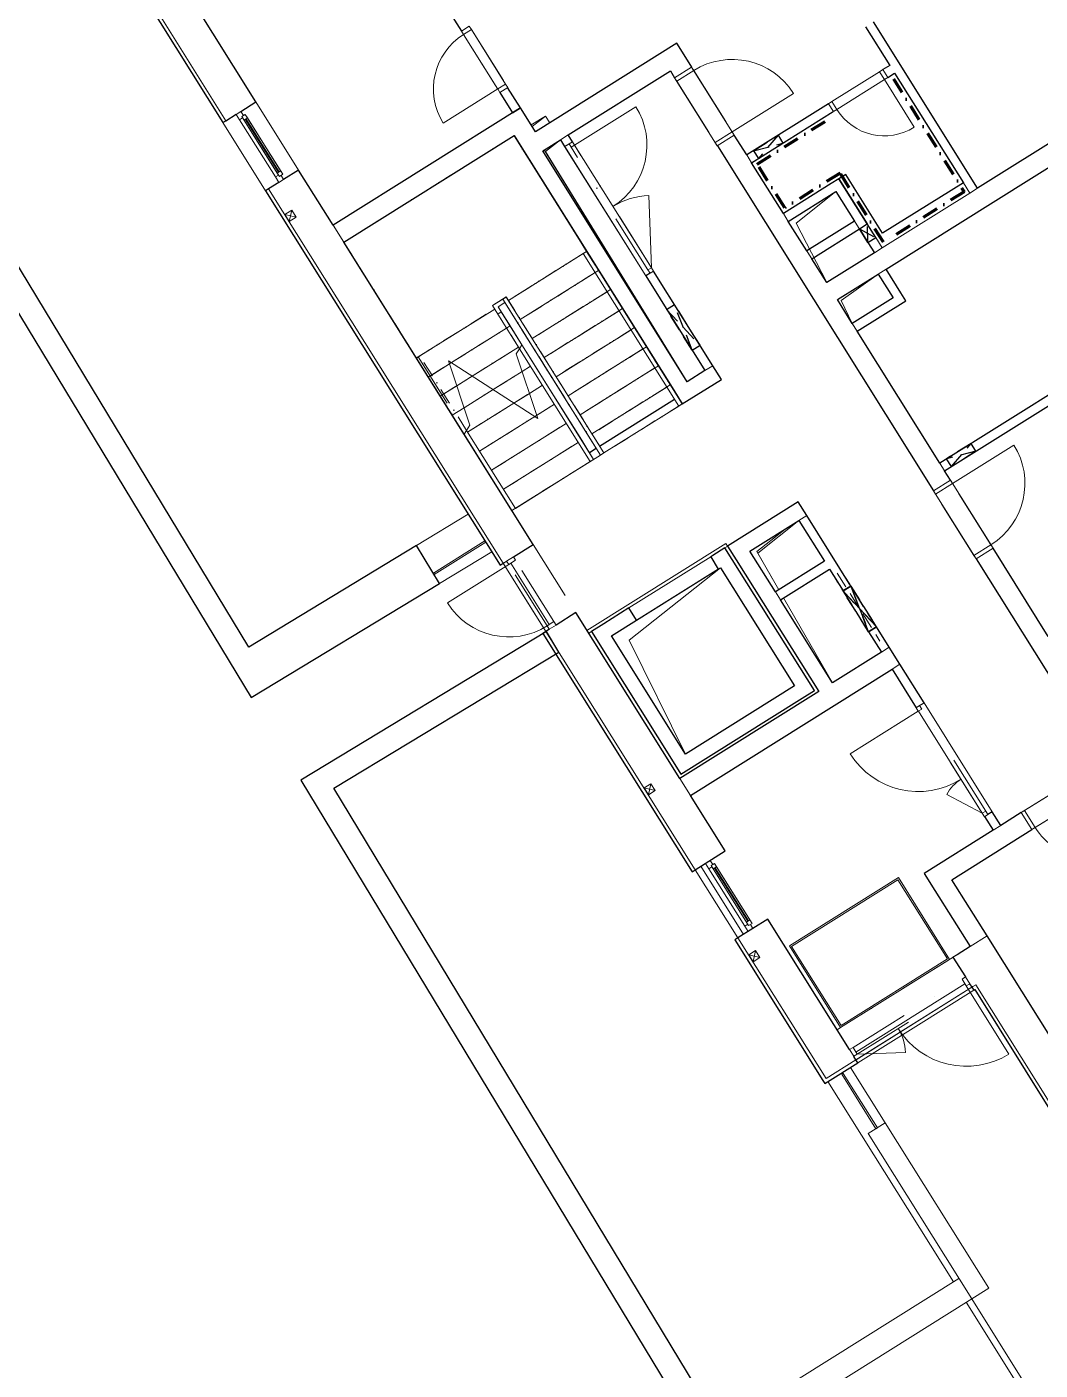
# Model space of a CAD drawing. Header units: millimetres. Extents: x -10201 to 171407, y -8645 to 72638.
# Drawn here: x 85150 to 97757, y 17535 to 34252 of the extents above; entities that cross this region are included whole.
import ezdxf

# ---------------------------------------------------------------- set-up
doc = ezdxf.new("R2010")
doc.units = ezdxf.units.MM
for name, pattern in [('HA_Dash_3mm-S1mm', [300, 200, -100]), ('HA_DashDot_2_2mm-S0_6mm', [1650, 750, -450, 0, -450]), ('HA_DashDot_4mm-S1mm', [400, 200, -100, 0, -100])]:
    doc.linetypes.add(name, pattern=pattern)
for name, color, linetype, lineweight in [('A-AREA-____-OTLN', 9, 'Continuous', 25), ('A-CLNG-____-OTLN', 9, 'Continuous', 9), ('A-DETL-GENF-OTLN', 9, 'Continuous', 9), ('A-DOOR-____-MCUT', 9, 'Continuous', 9), ('A-DOOR-____-OTLN', 9, 'Continuous', 9), ('A-DOOR-FRAM-MCUT', 9, 'Continuous', 9), ('A-DOOR-FRAM-OTLN', 9, 'Continuous', 9), ('A-FLOR-____-OTLN', 9, 'Continuous', 9), ('A-FLOR-HRAL-MBND', 9, 'HA_DashDot_4mm-S1mm', 9), ('A-FLOR-HRAL-OTLN', 9, 'Continuous', 9), ('A-GENM-____-HDLN', 9, 'HA_Dash_3mm-S1mm', 9), ('A-GENM-____-MCUT', 9, 'Continuous', 25), ('A-GENM-____-OTLN', 9, 'Continuous', 9), ('A-GLAZ-____-MCUT', 9, 'Continuous', 5), ('A-GLAZ-____-OTLN', 9, 'Continuous', 5), ('A-WALL-____-MCUT', 9, 'Continuous', 25), ('A-WALL-____-OTLN', 9, 'Continuous', 9), ('I-WALL-____-MCUT', 9, 'Continuous', 25), ('I-WALL-____-OTLN', 9, 'Continuous', 9), ('M-HVAC-DUCT-OTLN', 9, 'Continuous', 9), ('S-STRS-____-MBND', 9, 'HA_DashDot_4mm-S1mm', 9), ('S-STRS-____-OTLN', 9, 'Continuous', 9)]:
    doc.layers.add(name, color=color, linetype=linetype, lineweight=lineweight)

# ---------------------------------------------------------------- blocks, each defined once
blk = doc.blocks.new('HA_DR_Single_Swing_Solid - In_BJ_700x2100-2040353-schema rezu D_120_5200')
at = {"layer": 'A-DOOR-____-MCUT', "linetype": 'HA_DashDot_2_2mm-S0_6mm'}
for p, q in [((-350, 57.5), (350, 57.5)), ((-350, -57.5), (350, -57.5))]:
    blk.add_line(p, q, dxfattribs=at)
at = {"layer": 'A-DOOR-____-OTLN', "lineweight": 5}
blk.add_line((350, -757.5), (350, -57.5), dxfattribs=at)
blk.add_arc((350, -57.5), 700, 180, 270, dxfattribs=at)
at = {"layer": 'A-DOOR-FRAM-MCUT'}
for p, q in [((-350, 57.5), (-400, 57.5)), ((-400, 57.5), (-400, -57.5)), ((-350, -57.5), (-350, 57.5)), ((400, 57.5), (350, 57.5)), ((350, 57.5), (350, -57.5)), ((400, -57.5), (400, 57.5)), ((-400, -57.5), (-350, -57.5)), ((350, -57.5), (400, -57.5))]:
    blk.add_line(p, q, dxfattribs=at)
blk = doc.blocks.new('HA_DR_Single_Swing_Solid - In_BJ_900x2100_Vstup-2040224-schema rezu D_120_5200')
at = {"layer": 'A-DOOR-____-MCUT', "linetype": 'HA_DashDot_2_2mm-S0_6mm'}
for p, q in [((-450, 125), (450, 125)), ((-450, -125), (450, -125))]:
    blk.add_line(p, q, dxfattribs=at)
at = {"layer": 'A-DOOR-____-OTLN', "lineweight": 5}
blk.add_line((450, 1025), (450, 125), dxfattribs=at)
at = {"layer": 'A-DOOR-____-OTLN'}
for p, q in [((-500, 125), (500, 125)), ((-500, -125), (500, -125))]:
    blk.add_line(p, q, dxfattribs=at)
at = {"layer": 'A-DOOR-____-OTLN', "lineweight": 5}
blk.add_arc((450, 125), 900, 90, 180, dxfattribs=at)
at = {"layer": 'A-DOOR-FRAM-MCUT'}
for p, q in [((-500, -125), (-500, 125)), ((-500, 125), (-450, 125)), ((-450, 125), (-450, -125)), ((450, 125), (500, 125)), ((450, -125), (450, 125)), ((500, 125), (500, -125)), ((-450, -125), (-500, -125)), ((500, -125), (450, -125))]:
    blk.add_line(p, q, dxfattribs=at)
blk = doc.blocks.new('HA_DR_Single_Swing_Solid - In_BJ_900x2100_Vstup-2040222-schema rezu D_120_5200')
at = {"layer": 'A-DOOR-____-MCUT', "linetype": 'HA_DashDot_2_2mm-S0_6mm'}
for p, q in [((-450, 125), (450, 125)), ((-450, -125), (450, -125))]:
    blk.add_line(p, q, dxfattribs=at)
at = {"layer": 'A-DOOR-____-OTLN'}
for p, q in [((-500, 125), (500, 125)), ((-500, -125), (500, -125))]:
    blk.add_line(p, q, dxfattribs=at)
at = {"layer": 'A-DOOR-____-OTLN', "lineweight": 5}
blk.add_line((450, -1025), (450, -125), dxfattribs=at)
blk.add_arc((450, -125), 900, 180, 270, dxfattribs=at)
at = {"layer": 'A-DOOR-FRAM-MCUT'}
for p, q in [((-450, 125), (-500, 125)), ((-500, 125), (-500, -125)), ((-450, -125), (-450, 125)), ((500, 125), (450, 125)), ((450, 125), (450, -125)), ((500, -125), (500, 125)), ((-500, -125), (-450, -125)), ((450, -125), (500, -125))]:
    blk.add_line(p, q, dxfattribs=at)
blk = doc.blocks.new('HA_DR_Double_Swing_Solid_wCasing - In_OBJ_1500x2100_1000-1799535-schema rezu D_120_5200')
at = {"layer": 'A-DOOR-____-MCUT', "linetype": 'HA_DashDot_2_2mm-S0_6mm'}
for p, q in [((-750, 57.5), (750, 57.5)), ((-750, 7.5), (750, 7.5))]:
    blk.add_line(p, q, dxfattribs=at)
at = {"layer": 'A-DOOR-____-OTLN', "lineweight": 5}
for p, q in [((750, 1057.5), (750, 57.5)), ((-317, 307.5), (-750, 57.5))]:
    blk.add_line(p, q, dxfattribs=at)
for centre, radius, start, end in [((750, 57.5), 1000, 90, 180), ((-750, 57.5), 500, 360, 30)]:
    blk.add_arc(centre, radius, start, end, dxfattribs=at)
at = {"layer": 'A-DOOR-FRAM-MCUT'}
for p, q in [((-800, 7.5), (-800, 57.5)), ((-800, 57.5), (-750, 57.5)), ((-750, 7.5), (-800, 7.5)), ((-750, 57.5), (-750, 7.5)), ((750, 57.5), (800, 57.5)), ((750, 7.5), (750, 57.5)), ((800, 7.5), (750, 7.5)), ((800, 57.5), (800, 7.5))]:
    blk.add_line(p, q, dxfattribs=at)
blk = doc.blocks.new('HA_DR_Single_Swing_Solid - In_BJ_900x2100_Vstup-2040226-schema rezu D_120_5200')
at = {"layer": 'A-DOOR-____-MCUT', "linetype": 'HA_DashDot_2_2mm-S0_6mm'}
for p, q in [((-450, 125), (450, 125)), ((-450, -125), (450, -125))]:
    blk.add_line(p, q, dxfattribs=at)
at = {"layer": 'A-DOOR-____-OTLN'}
for p, q in [((-500, 125), (500, 125)), ((-500, -125), (500, -125))]:
    blk.add_line(p, q, dxfattribs=at)
at = {"layer": 'A-DOOR-____-OTLN', "lineweight": 5}
blk.add_line((450, -1025), (450, -125), dxfattribs=at)
blk.add_arc((450, -125), 900, 180, 270, dxfattribs=at)
at = {"layer": 'A-DOOR-FRAM-MCUT'}
for p, q in [((-450, 125), (-500, 125)), ((-500, 125), (-500, -125)), ((-450, -125), (-450, 125)), ((500, 125), (450, 125)), ((450, 125), (450, -125)), ((500, -125), (500, 125)), ((-500, -125), (-450, -125)), ((450, -125), (500, -125))]:
    blk.add_line(p, q, dxfattribs=at)
blk = doc.blocks.new('HA_WD_SinglePanel - 1000x2400-1662822-schema rezu D_120_5200')
at = {"layer": 'A-GLAZ-____-MCUT'}
for p, q in [((-420, 70), (-500, 70)), ((-500, 0), (-440, 0)), ((-440, -25), (-440, 25)), ((-440, 25), (-390, 25)), ((-420, 25), (-420, 70)), ((-390, 25), (-390, -25)), ((390, 5), (-390, 5)), ((390, -25), (390, 25)), ((390, 25), (440, 25)), ((500, 70), (420, 70)), ((420, 70), (420, 25)), ((440, 25), (440, -25)), ((440, 0), (500, 0)), ((-390, -25), (-440, -25)), ((390, -5), (-390, -5)), ((440, -25), (390, -25))]:
    blk.add_line(p, q, dxfattribs=at)
at = {"layer": 'A-GLAZ-____-OTLN'}
for p, q in [((440, 25), (-440, 25)), ((-440, -25), (-440, 25)), ((420, 70), (-420, 70)), ((390, 25), (-390, 25)), ((440, 25), (440, -25)), ((-440, -25), (440, -25)), ((390, -25), (-390, -25))]:
    blk.add_line(p, q, dxfattribs=at)
blk = doc.blocks.new('HA_WD_SinglePanel - 1000x1500-1662820-schema rezu D_120_5200')
at = {"layer": 'A-GLAZ-____-MCUT'}
for p, q in [((-500, 70), (-500, 0)), ((-420, 70), (-500, 70)), ((-500, 0), (-440, 0)), ((-440, -25), (-440, 25)), ((-440, 25), (-390, 25)), ((-420, 25), (-420, 70)), ((-390, 25), (-390, -25)), ((390, 5), (-390, 5)), ((390, -25), (390, 25)), ((390, 25), (440, 25)), ((500, 70), (420, 70)), ((420, 70), (420, 25)), ((440, 25), (440, -25)), ((440, 0), (500, 0)), ((500, 0), (500, 70)), ((-390, -25), (-440, -25)), ((390, -5), (-390, -5)), ((440, -25), (390, -25))]:
    blk.add_line(p, q, dxfattribs=at)
at = {"layer": 'A-GLAZ-____-OTLN'}
for p, q in [((440, 25), (-440, 25)), ((-440, -25), (-440, 25)), ((420, 70), (-420, 70)), ((390, 25), (-390, 25)), ((440, 25), (440, -25)), ((-440, -25), (440, -25)), ((390, -25), (-390, -25))]:
    blk.add_line(p, q, dxfattribs=at)
blk = doc.blocks.new('HA_GM_Shaft_Rectangle - Default-2055999-schema rezu D_120_5200')
at = {"layer": 'A-DETL-GENF-OTLN'}
for p, q in [((70, -70), (700, 0)), ((0, -900), (70, -70))]:
    blk.add_line(p, q, dxfattribs=at)
at = {"layer": 'A-GENM-____-OTLN'}
for p, q in [((0, -900), (0, 0)), ((0, 0), (700, 0)), ((700, 0), (700, -900)), ((700, -900), (0, -900))]:
    blk.add_line(p, q, dxfattribs=at)
blk = doc.blocks.new('HA_GM_Shaft_Rectangle - Default-2056017-schema rezu D_120_5200')
at = {"layer": 'A-DETL-GENF-OTLN'}
for p, q in [((35, -35), (600, 0)), ((0, -350), (35, -35))]:
    blk.add_line(p, q, dxfattribs=at)
at = {"layer": 'A-GENM-____-OTLN'}
for p, q in [((0, -350), (0, 0)), ((0, 0), (600, 0)), ((600, 0), (600, -350)), ((600, -350), (0, -350))]:
    blk.add_line(p, q, dxfattribs=at)
blk = doc.blocks.new('HA_GM_Shaft_Rectangle - Default-1963429-schema rezu D_120_5200')
at = {"layer": 'A-DETL-GENF-OTLN'}
for p, q in [((160, -160), (1600, 0)), ((0, -1735), (160, -160))]:
    blk.add_line(p, q, dxfattribs=at)
at = {"layer": 'A-GENM-____-OTLN'}
blk.add_line((370, 0), (1570, 0), dxfattribs=at)
blk = doc.blocks.new('HA_GM_Shaft_Rectangle - Default-1963431-schema rezu D_120_5200')
at = {"layer": 'A-DETL-GENF-OTLN'}
for p, q in [((51, -620), (72, -72)), ((72, -72), (540, -20)), ((0, -1955), (47, -735))]:
    blk.add_line(p, q, dxfattribs=at)
blk = doc.blocks.new('HA_GM_Shaft_Rectangle - Default-1963433-schema rezu D_120_5200')
at = {"layer": 'A-DETL-GENF-OTLN'}
for p, q in [((26, -26), (260, 0)), ((0, -3390), (26, -26))]:
    blk.add_line(p, q, dxfattribs=at)
at = {"layer": 'A-GENM-____-OTLN'}
blk.add_line((260, -100), (260, -2000), dxfattribs=at)
blk = doc.blocks.new('Top Rail Type - Top Rail_Internal_-1399463-schema rezu D_120_5200')
at = {"layer": 'A-FLOR-HRAL-MBND'}
for p, q in [((-38925, -3951), (-36635, -3951)), ((-38925, -4152), (-38925, -3951)), ((-38875, -4001), (-36635, -4001)), ((-38875, -4102), (-38875, -4001)), ((-36635, -3951), (-36635, -4001)), ((-38800, -4152), (-38925, -4152)), ((-38800, -4102), (-38875, -4102)), ((-38315, -4102), (-38800, -4102)), ((-38291, -4152), (-38800, -4152))]:
    blk.add_line(p, q, dxfattribs=at)
at = {"layer": 'A-FLOR-HRAL-OTLN'}
for p, q in [((-38315, -4102), (-38291, -4152)), ((-36635, -4102), (-38315, -4102)), ((-36635, -4152), (-38291, -4152)), ((-36635, -4152), (-36635, -4102))]:
    blk.add_line(p, q, dxfattribs=at)
blk = doc.blocks.new('Top Rail Type - Top Rail_Internal_-1399480-schema rezu D_120_5200')
at = {"layer": 'A-FLOR-HRAL-MBND'}
for p, q in [((-38875, -5301), (-38875, -5251)), ((-37779, -5251), (-38875, -5251)), ((-37755, -5301), (-38875, -5301))]:
    blk.add_line(p, q, dxfattribs=at)
at = {"layer": 'A-FLOR-HRAL-OTLN'}
for p, q in [((-37779, -5251), (-37755, -5301)), ((-36635, -5251), (-37779, -5251)), ((-36635, -5301), (-37755, -5301)), ((-36635, -5301), (-36635, -5251))]:
    blk.add_line(p, q, dxfattribs=at)
blk = doc.blocks.new('HA_DR_Double_Swing_Solid_FrameButt - In_FAS_1600x2350_1000-1958729-schema rezu D_120_5200')
at = {"layer": 'A-DOOR-____-MCUT', "linetype": 'HA_DashDot_2_2mm-S0_6mm'}
for p, q in [((-800, -70), (800, -70)), ((-800, -170), (800, -170))]:
    blk.add_line(p, q, dxfattribs=at)
at = {"layer": 'A-DOOR-____-OTLN', "lineweight": 5}
for p, q in [((-280, -470), (-800, -170)), ((800, -1170), (800, -170))]:
    blk.add_line(p, q, dxfattribs=at)
for centre, radius, start, end in [((-800, -170), 600, 330, 360), ((800, -170), 1000, 180, 270)]:
    blk.add_arc(centre, radius, start, end, dxfattribs=at)
at = {"layer": 'A-DOOR-FRAM-MCUT'}
for p, q in [((-800, -70), (-850, -70)), ((-850, -70), (-850, -170)), ((-800, -170), (-800, -70)), ((850, -70), (800, -70)), ((800, -70), (800, -170)), ((850, -170), (850, -70)), ((-850, -170), (-800, -170)), ((800, -170), (850, -170))]:
    blk.add_line(p, q, dxfattribs=at)
at = {"layer": 'A-DOOR-FRAM-OTLN', "linetype": 'HA_DashDot_2_2mm-S0_6mm'}
for p, q in [((850, 220), (-850, 220)), ((850, -220), (-850, -220))]:
    blk.add_line(p, q, dxfattribs=at)
blk = doc.blocks.new('HA_DR_Single_Swing_Solid - In_BJ_800x2100-2040331-schema rezu D_120_5200')
at = {"layer": 'A-DOOR-____-MCUT', "linetype": 'HA_DashDot_2_2mm-S0_6mm'}
for p, q in [((-400, 57.5), (400, 57.5)), ((-400, -57.5), (400, -57.5))]:
    blk.add_line(p, q, dxfattribs=at)
at = {"layer": 'A-DOOR-____-OTLN', "lineweight": 5}
blk.add_line((400, -857.5), (400, -57.5), dxfattribs=at)
blk.add_arc((400, -57.5), 800, 180, 270, dxfattribs=at)
at = {"layer": 'A-DOOR-FRAM-MCUT'}
for p, q in [((-400, 57.5), (-450, 57.5)), ((-450, 57.5), (-450, -57.5)), ((-400, -57.5), (-400, 57.5)), ((450, 57.5), (400, 57.5)), ((400, 57.5), (400, -57.5)), ((450, -57.5), (450, 57.5)), ((-450, -57.5), (-400, -57.5)), ((400, -57.5), (450, -57.5))]:
    blk.add_line(p, q, dxfattribs=at)
blk = doc.blocks.new('HA_GM_Tiling_LineBased - Generic Tiles-1986773-schema rezu D_120_5200')
at = {"layer": 'A-GENM-____-OTLN', "linetype": 'HA_DashDot_4mm-S1mm', "lineweight": 80}
blk.add_line((50, -50), (1710, -50), dxfattribs=at)
blk = doc.blocks.new('HA_GM_Tiling_LineBased - Generic Tiles-1986771-schema rezu D_120_5200')
at = {"layer": 'A-GENM-____-OTLN', "linetype": 'HA_DashDot_4mm-S1mm', "lineweight": 80}
blk.add_line((50, -50), (1235, -50), dxfattribs=at)
blk = doc.blocks.new('HA_GM_Tiling_LineBased - Generic Tiles-1986770-schema rezu D_120_5200')
at = {"layer": 'A-GENM-____-OTLN', "linetype": 'HA_DashDot_4mm-S1mm', "lineweight": 80}
blk.add_line((50, -50), (1065, -50), dxfattribs=at)
blk = doc.blocks.new('HA_GM_Tiling_LineBased - Generic Tiles-1986772-schema rezu D_120_5200')
at = {"layer": 'A-GENM-____-OTLN', "linetype": 'HA_DashDot_4mm-S1mm', "lineweight": 80}
blk.add_line((-50, -50), (765, -50), dxfattribs=at)
blk = doc.blocks.new('HA_GM_Tiling_LineBased - Generic Tiles-1986774-schema rezu D_120_5200')
at = {"layer": 'A-GENM-____-OTLN', "linetype": 'HA_DashDot_4mm-S1mm', "lineweight": 80}
blk.add_line((50, -50), (695, -50), dxfattribs=at)
blk = doc.blocks.new('HA_GM_Tiling_LineBased - Generic Tiles-1986775-schema rezu D_120_5200')
at = {"layer": 'A-GENM-____-OTLN', "linetype": 'HA_DashDot_4mm-S1mm', "lineweight": 80}
blk.add_line((50, -50), (1150, -50), dxfattribs=at)
blk = doc.blocks.new('Cistici zona_ram - Cistici zona_ram-1710819-schema rezu D_120_5200')
at = {"layer": 'A-GENM-____-OTLN'}
for p, q in [((-29010, -3652), (-30210, -3652)), ((-30210, -3652), (-30210, -5252)), ((-30190, -5232), (-30190, -3672)), ((-30190, -3672), (-29030, -3672)), ((-29030, -3672), (-29030, -5232)), ((-29010, -5252), (-29010, -3652)), ((-30210, -5252), (-29010, -5252)), ((-29030, -5232), (-30190, -5232))]:
    blk.add_line(p, q, dxfattribs=at)
blk = doc.blocks.new('HA_DR_Single_Swing_Solid_ButtFrame - In_FAS_900x2350_Unik-1926024-schema rezu D_120_5200')
at = {"layer": 'A-DOOR-____-MCUT', "linetype": 'HA_DashDot_2_2mm-S0_6mm'}
for p, q in [((-450, 170), (450, 170)), ((-450, 70), (450, 70))]:
    blk.add_line(p, q, dxfattribs=at)
at = {"layer": 'A-DOOR-____-OTLN', "lineweight": 5}
blk.add_line((450, 1070), (450, 170), dxfattribs=at)
blk.add_arc((450, 170), 900, 90, 180, dxfattribs=at)
at = {"layer": 'A-DOOR-FRAM-MCUT'}
for p, q in [((-500, 70), (-500, 170)), ((-500, 170), (-450, 170)), ((-450, 170), (-450, 70)), ((450, 170), (500, 170)), ((450, 70), (450, 170)), ((500, 170), (500, 70)), ((-450, 70), (-500, 70)), ((500, 70), (450, 70))]:
    blk.add_line(p, q, dxfattribs=at)
at = {"layer": 'A-DOOR-FRAM-OTLN', "linetype": 'HA_DashDot_2_2mm-S0_6mm'}
for p, q in [((500, 220), (-500, 220)), ((500, -220), (-500, -220))]:
    blk.add_line(p, q, dxfattribs=at)
blk = doc.blocks.new('HA_DR_Double_Swing_Solid_wCasing - In_1800x2100_900-1839857-schema rezu D_120_5200')
at = {"layer": 'A-DOOR-____-MCUT', "linetype": 'HA_DashDot_2_2mm-S0_6mm'}
for p, q in [((-900, -7.5), (900, -7.5)), ((-900, -57.5), (900, -57.5))]:
    blk.add_line(p, q, dxfattribs=at)
at = {"layer": 'A-DOOR-____-OTLN', "lineweight": 5}
for p, q in [((-120.6, -507.5), (-900, -57.5)), ((900, -957.5), (900, -57.5))]:
    blk.add_line(p, q, dxfattribs=at)
for centre, start, end in [((-900, -57.5), 330, 360), ((900, -57.5), 180, 270)]:
    blk.add_arc(centre, 900, start, end, dxfattribs=at)
at = {"layer": 'A-DOOR-FRAM-MCUT'}
for p, q in [((-900, -7.5), (-950, -7.5)), ((-950, -7.5), (-950, -57.5)), ((-950, -57.5), (-900, -57.5)), ((-900, -57.5), (-900, -7.5)), ((950, -7.5), (900, -7.5)), ((900, -7.5), (900, -57.5)), ((900, -57.5), (950, -57.5)), ((950, -57.5), (950, -7.5))]:
    blk.add_line(p, q, dxfattribs=at)
blk = doc.blocks.new('HA_GM_Opening_Rectangle_WallBased - Default-1969288-schema rezu D_120_5200')
at = {"layer": 'A-GENM-____-MCUT', "linetype": 'HA_Dash_3mm-S1mm'}
for p, q in [((305, 57.5), (-55, -57.5)), ((-55, 57.5), (305, -57.5)), ((-55, 57.5), (-55, -57.5)), ((-55, 57.5), (305, 57.5)), ((305, 57.5), (305, -57.5)), ((-55, -57.5), (305, -57.5))]:
    blk.add_line(p, q, dxfattribs=at)
blk = doc.blocks.new('HA_GM_Opening_Rectangle_WallBased - Default-2005585-schema rezu D_120_5200')
at = {"layer": 'A-GENM-____-MCUT', "linetype": 'HA_Dash_3mm-S1mm'}
for p, q in [((425, 57.5), (-175, -57.5)), ((-175, 57.5), (425, -57.5)), ((-175, 57.5), (-175, -57.5)), ((-175, 57.5), (425, 57.5)), ((425, 57.5), (425, -57.5)), ((-175, -57.5), (425, -57.5))]:
    blk.add_line(p, q, dxfattribs=at)
blk = doc.blocks.new('HA_GM_Opening_Rectangle_WallBased - Default-2007176-schema rezu D_120_5200')
at = {"layer": 'A-GENM-____-MCUT', "linetype": 'HA_Dash_3mm-S1mm'}
for p, q in [((425, 57.5), (-175, -57.5)), ((-175, 57.5), (425, -57.5)), ((-175, 57.5), (-175, -57.5)), ((-175, 57.5), (425, 57.5)), ((425, 57.5), (425, -57.5)), ((-175, -57.5), (425, -57.5))]:
    blk.add_line(p, q, dxfattribs=at)
blk = doc.blocks.new('HA_GM_Opening_Rectangle_WallBased - Default-2007272-schema rezu D_120_5200')
at = {"layer": 'A-GENM-____-MCUT', "linetype": 'HA_Dash_3mm-S1mm'}
for p, q in [((425, 57.5), (-175, -57.5)), ((-175, 57.5), (425, -57.5)), ((-175, 57.5), (-175, -57.5)), ((-175, 57.5), (425, 57.5)), ((425, 57.5), (425, -57.5)), ((-175, -57.5), (425, -57.5))]:
    blk.add_line(p, q, dxfattribs=at)
blk = doc.blocks.new('TB_Porotherm KP11_5_1000mm - TB_Porotherm KP11_5_1000mm-1863649-schema rezu D_120_5200')
at = {"layer": 'A-GENM-____-HDLN'}
for p, q in [((-500, 57.5), (500, 57.5)), ((-500, 0), (500, 0)), ((500, -57.5), (-500, -57.5))]:
    blk.add_line(p, q, dxfattribs=at)
blk = doc.blocks.new('HA_GM_Opening_Rectangle_WallBased - Default-2068907-schema rezu D_120_5200')
at = {"layer": 'A-GENM-____-MCUT', "linetype": 'HA_Dash_3mm-S1mm'}
for p, q in [((225, 58), (25, -58)), ((25, 58), (225, -58)), ((25, 58), (25, -58)), ((25, 58), (225, 58)), ((225, 58), (225, -58)), ((25, -58), (225, -58))]:
    blk.add_line(p, q, dxfattribs=at)
blk = doc.blocks.new('185-01_OBJEKT C_Central_rvt-3-schema rezu D_120_5200')
at = {"layer": 'A-AREA-____-OTLN'}
for p, q in [((-22849, 29035), (-21917, 29618)), ((-22976, 28955), (-22891, 29008))]:
    blk.add_line(p, q, dxfattribs=at)
at = {"layer": 'A-FLOR-____-OTLN'}
for p, q in [((-26030, 31571), (-23912, 32898)), ((-23912, 32898), (-22755, 31051)), ((-23284, 32762), (-22275, 31152)), ((-24534, 29183), (-26030, 31571)), ((-21863, 29533), (-22795, 28949)), ((-22837, 28923), (-23939, 28233)), ((-23006, 26741), (-21277, 27824)), ((-21277, 27824), (-21256, 27790)), ((-23953, 27576), (-23475, 26813)), ((-21591, 23805), (-21060, 22957)), ((-19659, 21492), (-18303, 22342)), ((-18218, 22301), (-19659, 21398)), ((-20008, 21126), (-18447, 18634)), ((-18287, 18380), (-17125, 16524))]:
    blk.add_line(p, q, dxfattribs=at)
at = {"layer": 'A-WALL-____-MCUT'}
for p, q in [((-28937, 35298), (-27536, 33061)), ((-27125, 33318), (-28293, 35182)), ((-27311, 33201), (-27125, 33318)), ((-27498, 33084), (-27371, 33164)), ((-27536, 33061), (-27498, 33084)), ((-26594, 32470), (-26781, 32354)), ((-26164, 31784), (-26594, 32470)), ((-26840, 32317), (-26967, 32237)), ((-26967, 32237), (-27005, 32213)), ((-27005, 32213), (-24086, 27552)), ((-23675, 27809), (-26031, 31572)), ((-23920, 27655), (-23675, 27809)), ((-24047, 27576), (-24005, 27602)), ((-24086, 27552), (-24047, 27576)), ((-23144, 26962), (-23389, 26808)), ((-21851, 24898), (-23144, 26962)), ((-23474, 26755), (-23517, 26728)), ((-23517, 26728), (-23555, 26704)), ((-23555, 26704), (-21697, 23738)), ((-21286, 23996), (-21718, 24686)), ((-21659, 23762), (-21286, 23996)), ((-21697, 23738), (-21659, 23762)), ((-20755, 23148), (-21128, 22915)), ((-19738, 21525), (-20755, 23148)), ((-21128, 22915), (-21166, 22891)), ((-17165, 21562), (-18028, 22939)), ((-21166, 22891), (-20070, 21141)), ((-18240, 22806), (-18401, 22705)), ((-18401, 22705), (-18452, 22673)), ((-18452, 22673), (-18298, 22428)), ((-18245, 22343), (-18218, 22301)), ((-18218, 22301), (-18194, 22262)), ((-18194, 22262), (-18181, 22270)), ((-18181, 22270), (-17250, 20783)), ((-19659, 21398), (-19685, 21440)), ((-20046, 21103), (-19635, 21360)), ((-19635, 21360), (-19659, 21398)), ((-20070, 21141), (-20046, 21103))]:
    blk.add_line(p, q, dxfattribs=at)
at = {"layer": 'A-WALL-____-MCUT', "lineweight": 9}
for p, q in [((-28899, 35322), (-27498, 33084)), ((-27498, 33084), (-28899, 35322)), ((-23240, 32908), (-23337, 32847)), ((-21019, 32659), (-20958, 32561)), ((-18244, 32184), (-18323, 32312)), ((-26967, 32237), (-24047, 27576)), ((-24047, 27576), (-26967, 32237)), ((-18244, 32184), (-19333, 31502)), ((-19333, 31502), (-18244, 32184)), ((-18244, 32184), (-18146, 32246)), ((-26164, 31784), (-26031, 31572)), ((-20562, 31930), (-20501, 31832)), ((-19412, 31629), (-19518, 31799)), ((-19518, 31799), (-19412, 31629)), ((-19412, 31629), (-19333, 31502)), ((-20270, 31464), (-20209, 31366)), ((-19430, 31441), (-19333, 31502)), ((-19285, 31237), (-19382, 31176)), ((-19705, 30561), (-19644, 30464)), ((-21538, 29974), (-21440, 30035)), ((-18617, 28824), (-18556, 28726)), ((-20272, 28170), (-20370, 28109)), ((-20661, 27219), (-20600, 27121)), ((-23517, 26728), (-21659, 23762)), ((-21659, 23762), (-23517, 26728)), ((-19343, 26469), (-19245, 26531)), ((-19112, 26319), (-19210, 26258)), ((-21851, 24898), (-21718, 24686)), ((-17954, 24253), (-17857, 24314)), ((-21128, 22915), (-20032, 21165)), ((-20032, 21165), (-21128, 22915)), ((-18028, 22939), (-18240, 22806)), ((-18240, 22806), (-18028, 22939)), ((-18218, 22301), (-18205, 22308)), ((-18205, 22308), (-18218, 22301)), ((-18167, 22332), (-18205, 22308)), ((-18167, 22332), (-17212, 20807)), ((-17212, 20807), (-18167, 22332)), ((-20032, 21165), (-19659, 21398)), ((-19659, 21398), (-20032, 21165))]:
    blk.add_line(p, q, dxfattribs=at)
at = {"layer": 'A-WALL-____-OTLN'}
for p, q in [((-27125, 33318), (-26594, 32470)), ((-27005, 32213), (-27536, 33061)), ((-23517, 26728), (-24047, 27576)), ((-23953, 27576), (-23475, 26813)), ((-21128, 22915), (-21659, 23762)), ((-21060, 22957), (-21591, 23805)), ((-18303, 22342), (-19659, 21492)), ((-18194, 22262), (-19635, 21360))]:
    blk.add_line(p, q, dxfattribs=at)
at = {"layer": 'I-WALL-____-MCUT'}
for p, q in [((-24733, 34462), (-24568, 34200)), ((-14409, 34586), (-18146, 32246)), ((-18146, 32246), (-19441, 34313)), ((-19285, 31237), (-14276, 34375)), ((-19539, 34252), (-19239, 33773)), ((-21889, 34049), (-23648, 32947)), ((-21756, 33837), (-21889, 34049)), ((-21703, 33752), (-21756, 33837)), ((-19239, 33773), (-19324, 33720)), ((-23240, 32908), (-21968, 33704)), ((-21968, 33704), (-21915, 33619)), ((-19263, 33623), (-19178, 33676)), ((-19178, 33676), (-18323, 32312)), ((-24090, 33437), (-23931, 33183)), ((-23833, 33244), (-23993, 33498)), ((-20002, 33296), (-21019, 32659)), ((-23833, 33244), (-26164, 31784)), ((-23931, 33183), (-23833, 33244)), ((-23701, 33032), (-23833, 33244)), ((-20958, 32561), (-19941, 33198)), ((-23648, 32947), (-23701, 33032)), ((-26031, 31572), (-23913, 32899)), ((-23913, 32899), (-23727, 32603)), ((-23515, 32735), (-23337, 32847)), ((-23337, 32847), (-23284, 32762)), ((-23284, 32762), (-23229, 32797)), ((-23186, 32823), (-23240, 32908)), ((-21384, 32772), (-18696, 28479)), ((-21019, 32659), (-21173, 32905)), ((-23727, 32603), (-21927, 29730)), ((-23557, 32709), (-23515, 32735)), ((-21758, 29836), (-23557, 32709)), ((-20562, 31930), (-20958, 32561)), ((-19969, 32301), (-20562, 31930)), ((-19871, 32363), (-19969, 32301)), ((-19787, 32416), (-19871, 32363)), ((-19518, 31799), (-19871, 32363)), ((-19871, 32363), (-19518, 31799)), ((-19328, 31683), (-19787, 32416)), ((-18323, 32312), (-19328, 31683)), ((-20501, 31832), (-19908, 32204)), ((-19908, 32204), (-19677, 31835)), ((-20270, 31464), (-20501, 31832)), ((-19677, 31835), (-20270, 31464)), ((-20209, 31366), (-19616, 31738)), ((-19616, 31738), (-19510, 31568)), ((-19430, 31441), (-20023, 31070)), ((-19510, 31568), (-19430, 31441)), ((-20023, 31070), (-20209, 31366)), ((-22220, 31186), (-22275, 31152)), ((-22275, 31152), (-21538, 29974)), ((-21440, 30035), (-22178, 31213)), ((-19891, 30858), (-19382, 31176)), ((-19382, 31176), (-19196, 30880)), ((-19099, 30941), (-19285, 31237)), ((-19038, 30843), (-19099, 30941)), ((-19705, 30561), (-19891, 30858)), ((-19196, 30880), (-19705, 30561)), ((-19644, 30464), (-19038, 30843)), ((-18617, 28824), (-19644, 30464)), ((-21538, 29974), (-21758, 29836)), ((-21334, 29865), (-21440, 30035)), ((-16739, 30000), (-18617, 28824)), ((-21821, 29560), (-21334, 29865)), ((-18556, 28726), (-16776, 29841)), ((-21927, 29730), (-21821, 29560)), ((-18484, 28612), (-18556, 28726)), ((-20378, 28340), (-21256, 27790)), ((-20272, 28170), (-20378, 28340)), ((-20980, 27727), (-20370, 28109)), ((-20370, 28109), (-20051, 27601)), ((-19723, 27293), (-20272, 28170)), ((-21289, 27769), (-21442, 27674)), ((-20177, 25994), (-21289, 27769)), ((-21256, 27790), (-21149, 27621)), ((-17266, 26667), (-17953, 27765)), ((-21442, 27674), (-21467, 27658)), ((-21467, 27658), (-21372, 27505)), ((-21149, 27621), (-20122, 25981)), ((-20661, 27219), (-20980, 27727)), ((-20051, 27601), (-20661, 27219)), ((-18165, 27632), (-16586, 25111)), ((-21372, 27505), (-21346, 27521)), ((-21346, 27521), (-20425, 26051)), ((-20600, 27121), (-19990, 27503)), ((-19990, 27503), (-19820, 27232)), ((-19820, 27232), (-19723, 27293)), ((-19953, 26087), (-20600, 27121)), ((-22484, 27021), (-22798, 26824)), ((-22389, 26868), (-22484, 27021)), ((-22798, 26824), (-22951, 26729)), ((-22702, 26672), (-22389, 26868)), ((-19404, 26785), (-19502, 26724)), ((-19245, 26531), (-19404, 26785)), ((-22951, 26729), (-21934, 25106)), ((-21781, 25201), (-22702, 26672)), ((-19502, 26724), (-19343, 26469)), ((-19343, 26469), (-19953, 26087)), ((-19112, 26319), (-19245, 26531)), ((-21718, 24686), (-19210, 26258)), ((-19210, 26258), (-18910, 25779)), ((-18812, 25840), (-19112, 26319)), ((-20122, 25981), (-21851, 24898)), ((-20425, 26051), (-21781, 25201)), ((-20330, 25898), (-20177, 25994)), ((-21838, 24953), (-20330, 25898)), ((-18868, 25805), (-18812, 25840)), ((-21934, 25106), (-21838, 24953)), ((-18061, 24423), (-17954, 24253)), ((-17963, 24484), (-18018, 24449)), ((-17857, 24314), (-17963, 24484)), ((-17603, 24474), (-17857, 24314)), ((-17954, 24253), (-18810, 23717)), ((-18466, 23638), (-17470, 24262)), ((-18810, 23717), (-18678, 23505)), ((-18028, 22939), (-18466, 23638)), ((-18678, 23505), (-18240, 22806))]:
    blk.add_line(p, q, dxfattribs=at)
at = {"layer": 'I-WALL-____-OTLN'}
for p, q in [((-24117, 33479), (-24541, 34157)), ((-24444, 34218), (-24019, 33540)), ((-19959, 33322), (-19366, 33694)), ((-19305, 33596), (-19898, 33225)), ((-23160, 32781), (-22204, 31255)), ((-22275, 31152), (-23284, 32762)), ((-22484, 27021), (-21467, 27658)), ((-21372, 27505), (-22389, 26868)), ((-19723, 27293), (-19404, 26785)), ((-19502, 26724), (-19820, 27232)), ((-18812, 25840), (-17963, 24484)), ((-18087, 24465), (-18883, 25736))]:
    blk.add_line(p, q, dxfattribs=at)
at = {"layer": 'M-HVAC-DUCT-OTLN', "lineweight": 5}
for p, q in [((-26764, 31916), (-26679, 31969)), ((-26711, 31831), (-26679, 31969)), ((-26679, 31969), (-26626, 31884)), ((-26626, 31884), (-26764, 31916)), ((-26711, 31831), (-26764, 31916)), ((-26626, 31884), (-26711, 31831)), ((-22294, 24780), (-22210, 24833)), ((-22156, 24748), (-22294, 24780)), ((-22241, 24695), (-22294, 24780)), ((-22241, 24695), (-22210, 24833)), ((-22156, 24748), (-22241, 24695)), ((-22210, 24833), (-22156, 24748)), ((-20993, 22703), (-20909, 22756)), ((-20993, 22703), (-20909, 22756)), ((-20940, 22618), (-20909, 22756)), ((-20940, 22618), (-20909, 22756)), ((-20909, 22756), (-20856, 22671)), ((-20909, 22756), (-20856, 22671)), ((-20856, 22671), (-20993, 22703)), ((-20940, 22618), (-20993, 22703)), ((-20856, 22671), (-20993, 22703)), ((-20940, 22618), (-20993, 22703)), ((-20856, 22671), (-20940, 22618)), ((-20856, 22671), (-20940, 22618))]:
    blk.add_line(p, q, dxfattribs=at)
at = {"layer": 'S-STRS-____-MBND'}
for p, q in [((-23913, 32899), (-26031, 31572)), ((-23010, 31458), (-23913, 32899)), ((-26031, 31572), (-25129, 30131)), ((-23010, 31458), (-24027, 30821)), ((-23010, 31458), (-24027, 30821)), ((-23010, 31458), (-21821, 29560)), ((-22862, 31221), (-23879, 30584)), ((-22862, 31221), (-23879, 30584)), ((-22713, 30984), (-23730, 30347)), ((-22713, 30984), (-23730, 30347)), ((-25129, 30131), (-24112, 30768)), ((-25129, 30131), (-24112, 30768)), ((-24112, 30768), (-24027, 30821)), ((-23815, 30294), (-24112, 30768)), ((-24027, 30821), (-22838, 28923)), ((-22564, 30747), (-23581, 30110)), ((-22564, 30747), (-23581, 30110)), ((-24693, 30074), (-23963, 30531)), ((-24693, 30074), (-23963, 30531)), ((-22416, 30509), (-23433, 29872)), ((-22416, 30509), (-23433, 29872)), ((-24434, 29906), (-23815, 30294)), ((-24434, 29906), (-23815, 30294)), ((-22267, 30272), (-23284, 29635)), ((-22267, 30272), (-23284, 29635)), ((-24726, 29487), (-25129, 30131)), ((-24980, 29894), (-24717, 30059)), ((-24980, 29894), (-24717, 30059)), ((-24175, 29738), (-23814, 29964)), ((-24175, 29738), (-23814, 29964)), ((-22118, 30035), (-23135, 29398)), ((-22118, 30035), (-23135, 29398)), ((-24832, 29657), (-24626, 29786)), ((-24832, 29657), (-24626, 29786)), ((-21970, 29797), (-22987, 29160)), ((-21970, 29797), (-22987, 29160)), ((-23915, 29570), (-23723, 29691)), ((-23915, 29570), (-23723, 29691)), ((-24683, 29420), (-24535, 29512)), ((-24683, 29420), (-24535, 29512)), ((-21821, 29560), (-22838, 28923)), ((-23656, 29402), (-23632, 29417)), ((-23656, 29402), (-23632, 29417))]:
    blk.add_line(p, q, dxfattribs=at)
at = {"layer": 'S-STRS-____-MBND', "linetype": 'Continuous', "lineweight": 5}
for p, q in [((-24730, 30098), (-24463, 29294)), ((-23619, 29378), (-24730, 30098)), ((-23845, 30247), (-23887, 30183)), ((-23887, 30183), (-23619, 29378)), ((-24463, 29294), (-24504, 29229))]:
    blk.add_line(p, q, dxfattribs=at)
at = {"layer": 'S-STRS-____-OTLN'}
for p, q in [((-23666, 30057), (-23815, 30294)), ((-24717, 30059), (-24693, 30074)), ((-23814, 29964), (-23709, 30030)), ((-23517, 29819), (-23666, 30057)), ((-24626, 29786), (-24434, 29906)), ((-23723, 29691), (-23560, 29792)), ((-23369, 29582), (-23517, 29819)), ((-24535, 29512), (-24175, 29738)), ((-24492, 29209), (-23915, 29570)), ((-23632, 29417), (-23412, 29555)), ((-23220, 29345), (-23369, 29582)), ((-24343, 28972), (-23656, 29402)), ((-24194, 28734), (-23263, 29318)), ((-23072, 29107), (-23220, 29345)), ((-22923, 28870), (-23072, 29107)), ((-24046, 28497), (-23114, 29081)), ((-23897, 28260), (-22966, 28843))]:
    blk.add_line(p, q, dxfattribs=at)
at = {"layer": 'S-STRS-____-OTLN', "linetype": 'HA_DashDot_4mm-S1mm'}
for p, q in [((-24717, 30059), (-24693, 30074)), ((-23814, 29964), (-23709, 30030)), ((-24626, 29786), (-24434, 29906)), ((-23723, 29691), (-23560, 29792)), ((-24535, 29512), (-24175, 29738)), ((-24492, 29209), (-23915, 29570)), ((-23632, 29417), (-23412, 29555)), ((-24343, 28972), (-23656, 29402)), ((-24194, 28734), (-23263, 29318)), ((-24046, 28497), (-23114, 29081)), ((-23897, 28260), (-22966, 28843))]:
    blk.add_line(p, q, dxfattribs=at)
at = {"layer": 'A-DOOR-____-OTLN', "color": 250, "lineweight": 9}
for name, p, rotation in [('HA_DR_Single_Swing_Solid - In_BJ_800x2100-2040331-schema rezu D_120_5200', (-24280, 33849), 302.0612494774555), ('HA_DR_Single_Swing_Solid - In_BJ_900x2100_Vstup-2040224-schema rezu D_120_5200', (-21544, 33262), 302.0612494774555), ('HA_DR_Single_Swing_Solid - In_BJ_700x2100-2040353-schema rezu D_120_5200', (-19632, 33459), 32.06124947745543), ('HA_DR_Double_Swing_Solid_wCasing - In_1800x2100_900-1839857-schema rezu D_120_5200', (-22731, 31987), 122.0612494774555), ('HA_DR_Single_Swing_Solid - In_BJ_900x2100_Vstup-2040222-schema rezu D_120_5200', (-18324, 28122), 122.0612494774555), ('HA_DR_Single_Swing_Solid_ButtFrame - In_FAS_900x2350_Unik-1926024-schema rezu D_120_5200', (-23596, 27269), 122.0612494774554), ('HA_DR_Double_Swing_Solid_wCasing - In_OBJ_1500x2100_1000-1799535-schema rezu D_120_5200', (-18437, 25131), 122.0612494774555), ('HA_DR_Single_Swing_Solid - In_BJ_900x2100_Vstup-2040226-schema rezu D_120_5200', (-17113, 24633), 32.06124947745557), ('HA_DR_Double_Swing_Solid_FrameButt - In_FAS_1600x2350_1000-1958729-schema rezu D_120_5200', (-19055, 22036), 32.06124947745568)]:
    blk.add_blockref(name, p, dxfattribs=dict(at, rotation=rotation))
at = {"layer": 'A-FLOR-HRAL-OTLN', "color": 250, "lineweight": 9, "rotation": 302.0612494774558}
for name in ['Top Rail Type - Top Rail_Internal_-1399463-schema rezu D_120_5200', 'Top Rail Type - Top Rail_Internal_-1399480-schema rezu D_120_5200']:
    blk.add_blockref(name, (0, 0), dxfattribs=at)
at = {"layer": 'A-GENM-____-OTLN', "color": 250, "lineweight": 9}
for name, p, rotation in [('HA_GM_Tiling_LineBased - Generic Tiles-1986773-schema rezu D_120_5200', (-19178, 33676), 302.0612494774557), ('HA_GM_Tiling_LineBased - Generic Tiles-1986775-schema rezu D_120_5200', (-20958, 32561), 32.06124947745583), ('HA_GM_Shaft_Rectangle - Default-1963433-schema rezu D_120_5200', (-23557, 32709), 32.06124947745543), ('HA_GM_Opening_Rectangle_WallBased - Default-1969288-schema rezu D_120_5200', (-20857, 32692), 32.06124947745543), ('HA_GM_Tiling_LineBased - Generic Tiles-1986774-schema rezu D_120_5200', (-20562, 31930), 122.0612494774557), ('HA_GM_Tiling_LineBased - Generic Tiles-1986772-schema rezu D_120_5200', (-19871, 32363), 212.0612494774558), ('HA_GM_Tiling_LineBased - Generic Tiles-1986770-schema rezu D_120_5200', (-19333, 31502), 122.0612494774557), ('HA_GM_Shaft_Rectangle - Default-2055999-schema rezu D_120_5200', (-20501, 31832), 32.06124947745543), ('HA_GM_Tiling_LineBased - Generic Tiles-1986771-schema rezu D_120_5200', (-18244, 32184), 212.0612494774558), ('HA_GM_Opening_Rectangle_WallBased - Default-2068907-schema rezu D_120_5200', (-19448, 31578), 122.0612494774554), ('HA_GM_Shaft_Rectangle - Default-2056017-schema rezu D_120_5200', (-19891, 30858), 32.06124947745543), ('HA_GM_Opening_Rectangle_WallBased - Default-2005585-schema rezu D_120_5200', (-21741, 30407), 122.0612494774555), ('HA_GM_Opening_Rectangle_WallBased - Default-1969288-schema rezu D_120_5200', (-18243, 28990), 212.0612494774556), ('HA_GM_Shaft_Rectangle - Default-1963431-schema rezu D_120_5200', (-20991, 27744), 32.06124947745543), ('HA_GM_Shaft_Rectangle - Default-1963429-schema rezu D_120_5200', (-22702, 26672), 32.06124947745543), ('TB_Porotherm KP11_5_1000mm - TB_Porotherm KP11_5_1000mm-1863649-schema rezu D_120_5200', (-19626, 27030), 302.0612494774558), ('HA_GM_Opening_Rectangle_WallBased - Default-2007176-schema rezu D_120_5200', (-19546, 26903), 122.0612494774555), ('HA_GM_Opening_Rectangle_WallBased - Default-2007272-schema rezu D_120_5200', (-19679, 27114), 302.0612494774555), ('Cistici zona_ram - Cistici zona_ram-1710819-schema rezu D_120_5200', (0, 0), 302.0612494774558)]:
    blk.add_blockref(name, p, dxfattribs=dict(at, rotation=rotation))
at = {"layer": 'A-GLAZ-____-OTLN', "color": 250, "lineweight": 9, "rotation": 122.0612494774554}
for name, p in [('HA_WD_SinglePanel - 1000x1500-1662820-schema rezu D_120_5200', (-27046, 32777)), ('HA_WD_SinglePanel - 1000x2400-1662822-schema rezu D_120_5200', (-21207, 23455))]:
    blk.add_blockref(name, p, dxfattribs=at)
blk = doc.blocks.new('Top Rail Type - Top Rail_Internal_-1407059-schema rezu D_120_5200')
at = {"layer": 'A-FLOR-HRAL-OTLN'}
for p, q in [((-24181, 30784), (-24075, 30850)), ((-24115, 30678), (-24181, 30784)), ((-24049, 30808), (-24112, 30768)), ((-24112, 30768), (-24072, 30704)), ((-24075, 30850), (-24053, 30864)), ((-24011, 30890), (-24053, 30864)), ((-24053, 30864), (-24011, 30890)), ((-22837, 28923), (-24053, 30864)), ((-24027, 30821), (-24049, 30808)), ((-24011, 30890), (-22795, 28949)), ((-24072, 30704), (-24115, 30678)), ((-23845, 30247), (-24115, 30678)), ((-24072, 30704), (-23815, 30293)), ((-22795, 28949), (-22837, 28923))]:
    blk.add_line(p, q, dxfattribs=at)
blk = doc.blocks.new('Top Rail Type - Top Rail_Internal_-V63-schema rezu D_120_5200')
at = {"layer": 'A-FLOR-HRAL-OTLN'}
for p, q in [((-24181, 30784), (-24053, 30864)), ((-24115, 30678), (-24181, 30784)), ((-24112, 30768), (-24027, 30821)), ((-24072, 30704), (-24112, 30768)), ((-24027, 30821), (-22837, 28923)), ((-24011, 30890), (-22795, 28949)), ((-23845, 30247), (-24115, 30678)), ((-23815, 30293), (-24072, 30704)), ((-22795, 28949), (-22837, 28923))]:
    blk.add_line(p, q, dxfattribs=at)
blk = doc.blocks.new('Top Rail Type - Top Rail_Internal_-1407076-schema rezu D_120_5200')
at = {"layer": 'A-FLOR-HRAL-OTLN'}
for p, q in [((-23053, 31431), (-23010, 31458)), ((-21863, 29533), (-23053, 31431)), ((-22755, 31051), (-21821, 29559)), ((-21821, 29559), (-21863, 29533))]:
    blk.add_line(p, q, dxfattribs=at)
blk = doc.blocks.new('Top Rail Type - Top Rail_Internal_-V64-schema rezu D_120_5200')
at = {"layer": 'A-FLOR-HRAL-OTLN'}
for p, q in [((-23010, 31458), (-23053, 31431)), ((-23053, 31431), (-21863, 29533)), ((-22755, 31051), (-21821, 29559)), ((-21821, 29559), (-21863, 29533))]:
    blk.add_line(p, q, dxfattribs=at)
blk = doc.blocks.new('HA_GM_Shaft_Rectangle - Default-2321900-schema rezu D_120_5200')
at = {"layer": 'A-DETL-GENF-OTLN'}
for p, q in [((50, -23), (260, 0)), ((0, -3739), (24, -349))]:
    blk.add_line(p, q, dxfattribs=at)
at = {"layer": 'A-GENM-____-OTLN'}
for p, q in [((50, 0), (260, 0)), ((260, 0), (260, -99)), ((260, -449), (260, -2349))]:
    blk.add_line(p, q, dxfattribs=at)
blk = doc.blocks.new('HA_GM_Shaft_Rectangle - Default-2321902-schema rezu D_120_5200')
at = {"layer": 'A-DETL-GENF-OTLN'}
for p, q in [((72, -72), (720, 0)), ((52, -600), (72, -72)), ((0, -1935), (47, -715))]:
    blk.add_line(p, q, dxfattribs=at)
blk = doc.blocks.new('Railing - Railing-1833920-schema rezu D_120_5200')
at = {"layer": 'A-FLOR-HRAL-OTLN'}
for p, q in [((-24275, 27855), (-24917, 27453)), ((-24907, 27436), (-24265, 27838)), ((-24907, 27436), (-24915, 27450))]:
    blk.add_line(p, q, dxfattribs=at)
blk = doc.blocks.new('Railing - Railing-1835190-schema rezu D_120_5200')
at = {"layer": 'A-FLOR-HRAL-OTLN'}
for p, q in [((-19835, 21217), (-19818, 21228)), ((-19835, 21217), (-19410, 20539)), ((-19393, 20550), (-19818, 21228)), ((-19393, 20550), (-19410, 20539))]:
    blk.add_line(p, q, dxfattribs=at)
blk = doc.blocks.new('Top Rail Type - Top Rail_Internal_-2230401-schema rezu D_120_5200')
at = {"layer": 'A-FLOR-HRAL-OTLN'}
for p, q in [((-25128, 30131), (-25107, 30144)), ((-25107, 30144), (-24746, 29568))]:
    blk.add_line(p, q, dxfattribs=at)
blk = doc.blocks.new('Top Rail Type - Top Rail_Internal_-V74-schema rezu D_120_5200')
at = {"layer": 'A-FLOR-HRAL-OTLN'}
for p in [(-25128, 30131), (-24746, 29568)]:
    blk.add_line(p, (-25107, 30144), dxfattribs=at)

msp = doc.modelspace()

# ---------------------------------------------------------------- linework, layer by layer
at = {"layer": 'A-CLNG-____-OTLN'}
for p, q in [((93835.5, 27768.1), (93870.1, 27789.8)), ((92141.3, 26706.9), (92175.2, 26728.1))]:
    msp.add_line(p, q, dxfattribs=at)
at = {"layer": 'A-FLOR-____-OTLN'}
for p, q in [((96907.2, 22300.5), (95466.5, 21398.1)), ((95397.1, 21301.6), (95829.8, 20610.9)), ((96905.8, 18422), (97994, 16684.7))]:
    msp.add_line(p, q, dxfattribs=at)
at = {"layer": 'A-WALL-____-MCUT'}
for p, q in [((81188, 37061.2), (87939.5, 25907.2)), ((87911.3, 26533.1), (81597.6, 36963.8)), ((89999.8, 27797.3), (87911.3, 26533.1)), ((90284.6, 27326.7), (89999.8, 27797.3)), ((87939.5, 25907.2), (90284.6, 27326.7)), ((91613.9, 26728.7), (88558.5, 24879.2)), ((91769.2, 26472), (91613.9, 26728.7)), ((88970.5, 24777.9), (91769.2, 26472)), ((88558.5, 24879.2), (93530.2, 16661.7)), ((93784.5, 16820.9), (88970.5, 24777.9))]:
    msp.add_line(p, q, dxfattribs=at)
at = {"layer": 'A-WALL-____-OTLN'}
for p, q in [((89999.8, 27797.3), (90642.4, 28186.2)), ((90935.8, 27720.9), (90284.6, 27326.7)), ((95617.9, 20478.2), (95829.8, 20610.9)), ((95829.8, 20610.9), (97117.7, 18554.7)), ((96905.8, 18422), (95617.9, 20478.2)), ((93784.5, 16820.9), (96746.5, 18676.2)), ((97117.7, 18554.7), (93685.5, 16405))]:
    msp.add_line(p, q, dxfattribs=at)
at = {"layer": 'I-WALL-____-OTLN'}
for p, q in [((94756, 28108.6), (94145.8, 27726.4)), ((93779.2, 27520.5), (92423.3, 26671.1)), ((94948.3, 25993.1), (93287.3, 24952.7))]:
    msp.add_line(p, q, dxfattribs=at)
at = {"layer": 'S-STRS-____-OTLN'}
for p, q in [((92072.7, 31431), (91141.2, 30847.5)), ((92221.4, 31193.7), (91289.8, 30610.3)), ((92370, 30956.4), (91438.4, 30373)), ((91013.7, 30767.7), (91098.5, 30820.8)), ((91162.4, 30530.4), (91013.7, 30767.7)), ((91098.5, 30820.8), (91247.1, 30583.5)), ((90017.9, 30144), (90971, 30741)), ((92518.6, 30719.1), (91587.1, 30135.7)), ((90432.9, 30073.5), (91119.6, 30503.7)), ((91310.7, 30293.6), (91162.4, 30530.4)), ((91247.1, 30583.5), (91395.7, 30346.2)), ((92667.3, 30481.8), (91735.7, 29898.4)), ((90691.1, 29904.9), (91268.3, 30266.4)), ((91395.7, 30346.2), (91544.4, 30108.9)), ((91544.4, 30108.9), (91693, 29871.6)), ((92815.9, 30244.6), (91884.3, 29661.1)), ((90166.6, 29906.7), (90408.3, 30058.1)), ((90951.5, 29737.5), (91312.3, 29963.5)), ((92964.5, 30007.3), (92033, 29423.8)), ((90315.2, 29669.4), (90499.3, 29784.7)), ((91693, 29871.6), (91841.6, 29634.3)), ((93113.2, 29770), (92181.6, 29186.5)), ((91210.7, 29569.5), (91403.4, 29690.2)), ((91841.6, 29634.3), (91990.3, 29397)), ((90443, 29419), (90590.3, 29511.3)), ((93261.8, 29532.7), (92330.2, 28949.2)), ((91470, 29401.6), (91493.6, 29416.3)), ((91990.3, 29397), (92138.9, 29159.7)), ((92138.9, 29159.7), (92287.5, 28922.4))]:
    msp.add_line(p, q, dxfattribs=at)
at = {"layer": 'S-STRS-____-OTLN', "linetype": 'HA_DashDot_4mm-S1mm'}
for p, q in [((92072.7, 31431), (91141.2, 30847.5)), ((92221.4, 31193.7), (91289.8, 30610.3)), ((92370, 30956.4), (91438.4, 30373)), ((90017.9, 30144), (90971, 30741)), ((92518.6, 30719.1), (91587.1, 30135.7)), ((90432.9, 30073.5), (91119.6, 30503.7)), ((92667.3, 30481.8), (91735.7, 29898.4)), ((90691.1, 29904.9), (91268.3, 30266.4)), ((92815.9, 30244.6), (91884.3, 29661.1)), ((90166.6, 29906.7), (90408.3, 30058.1)), ((90951.5, 29737.5), (91312.3, 29963.5)), ((92964.5, 30007.3), (92033, 29423.8)), ((90315.2, 29669.4), (90499.3, 29784.7)), ((93113.2, 29770), (92181.6, 29186.5)), ((91210.7, 29569.5), (91403.4, 29690.2)), ((90443, 29419), (90590.3, 29511.3)), ((91470, 29401.6), (91493.6, 29416.3))]:
    msp.add_line(p, q, dxfattribs=at)

# ---------------------------------------------------------------- block references
at = {"lineweight": 5}
msp.add_blockref('185-01_OBJEKT C_Central_rvt-3-schema rezu D_120_5200', (115125.3, 0), dxfattribs=at)
at = {"layer": 'A-FLOR-HRAL-OTLN'}
for name in ['Top Rail Type - Top Rail_Internal_-1407076-schema rezu D_120_5200', 'Top Rail Type - Top Rail_Internal_-V64-schema rezu D_120_5200', 'Top Rail Type - Top Rail_Internal_-1407059-schema rezu D_120_5200', 'Top Rail Type - Top Rail_Internal_-V63-schema rezu D_120_5200', 'Top Rail Type - Top Rail_Internal_-2230401-schema rezu D_120_5200', 'Top Rail Type - Top Rail_Internal_-V74-schema rezu D_120_5200', 'Railing - Railing-1833920-schema rezu D_120_5200', 'Railing - Railing-1835190-schema rezu D_120_5200']:
    msp.add_blockref(name, (115125.3, 0), dxfattribs=at)
at = {"layer": 'A-GENM-____-OTLN', "lineweight": 5, "rotation": 32.06124947745551}
for name, p in [('HA_GM_Shaft_Rectangle - Default-2321900-schema rezu D_120_5200', (91382.5, 33004.7)), ('HA_GM_Shaft_Rectangle - Default-2321902-schema rezu D_120_5200', (94145.4, 27727.1))]:
    msp.add_blockref(name, p, dxfattribs=at)

doc.saveas('drawing.dxf')
